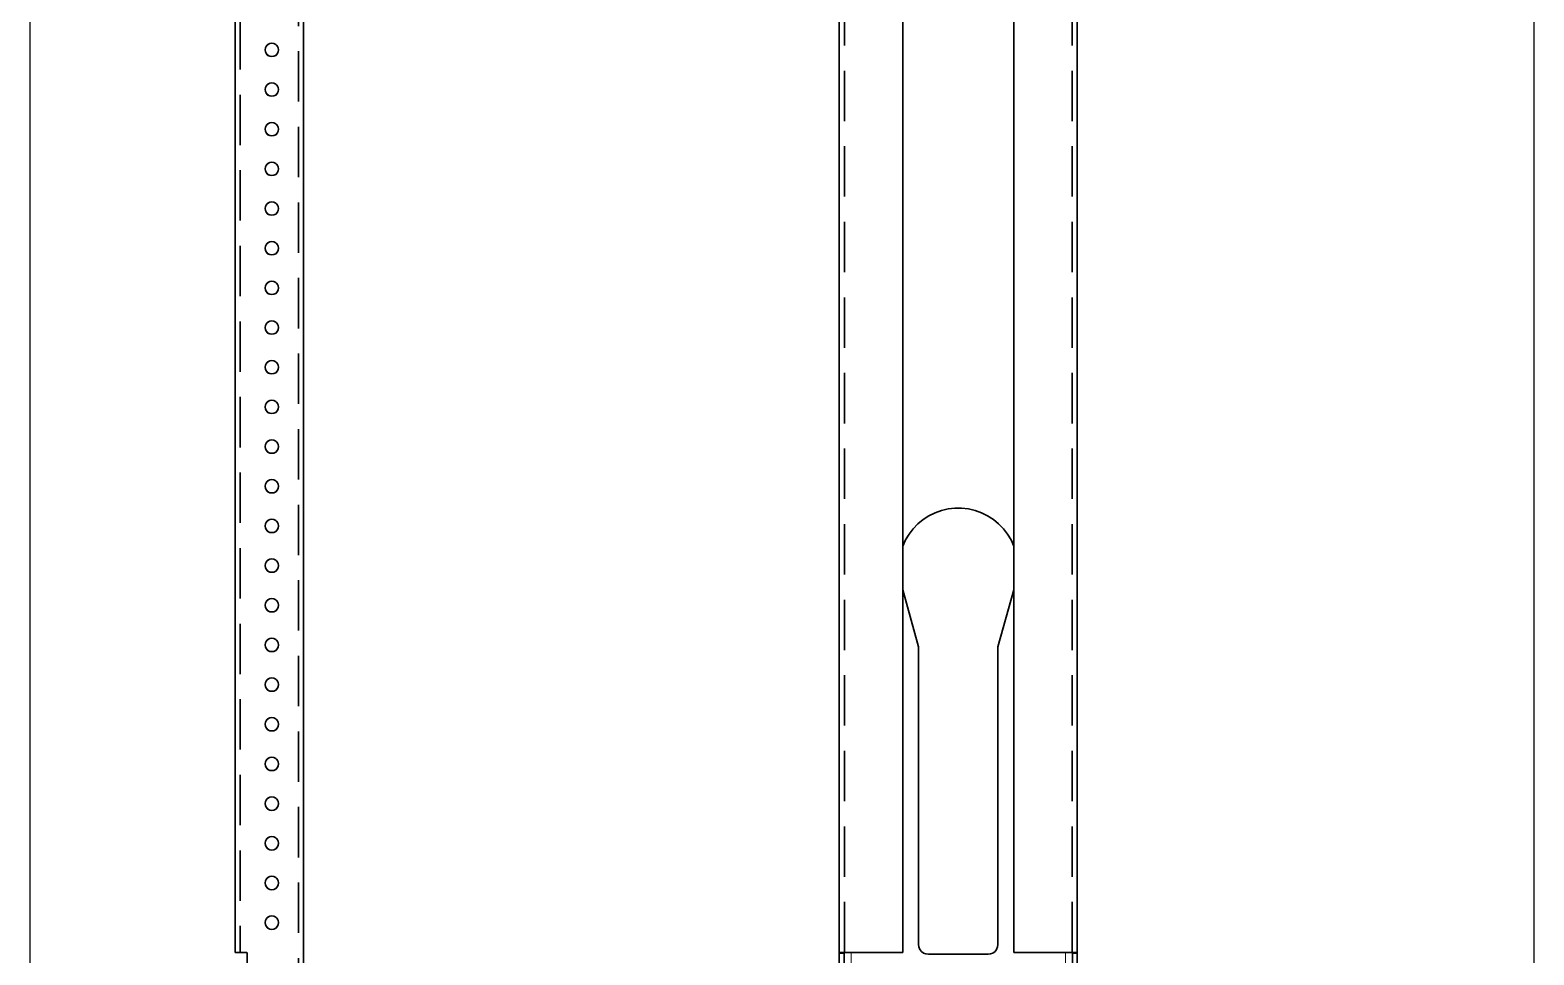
# Model space of a CAD drawing. Extents: x -442114 to -441356, y 420528 to 426243.
# Drawn here: x -442114 to -441356, y 420960 to 421426 of the extents above; entities that cross this region are included whole.
import ezdxf

# ---------------------------------------------------------------- set-up
doc = ezdxf.new("R2010")
doc.units = 0
doc.linetypes.add('DASHEDX2', pattern=[38.1, 25.4, -12.7])
doc.layers.add('GORUNEN', color=7, linetype='Continuous', lineweight=35)
doc.layers.add('TEGET', color=8, linetype='Continuous', lineweight=18)

# ---------------------------------------------------------------- blocks, each defined once
blk = doc.blocks.new('RTEEEEW')
at = {"layer": 'GORUNEN', "color": 3}
for points in [[(-441706.17, 423145.81), (-441706.17, 420960.31)], [(-441674.17, 423145.81), (-441674.17, 420960.81)], [(-441618.17, 420960.81), (-441618.17, 423145.81)], [(-441586.17, 420960.31), (-441586.17, 423145.81)], [(-441674.17, 421165.58), (-441672.75, 421168.71), (-441670.99, 421171.66), (-441668.9, 421174.39), (-441666.51, 421176.86), (-441663.85, 421179.04), (-441660.97, 421180.9), (-441657.88, 421182.42), (-441654.65, 421183.58), (-441651.3, 421184.36), (-441647.89, 421184.76), (-441644.45, 421184.76), (-441641.03, 421184.36), (-441637.69, 421183.58), (-441634.45, 421182.42), (-441631.37, 421180.9), (-441628.48, 421179.04), (-441625.83, 421176.86), (-441623.44, 421174.39), (-441621.35, 421171.66), (-441619.58, 421168.71), (-441618.17, 421165.58)], [(-441666.17, 421114.81), (-441674.17, 421143.53)], [(-441618.17, 421143.53), (-441626.17, 421114.81)], [(-441666.17, 420964.81), (-441666.17, 421114.81)], [(-441626.17, 420964.81), (-441626.17, 421114.81)], [(-441661.17, 420959.81), (-441662.46, 420959.98), (-441663.67, 420960.48), (-441664.7, 420961.27), (-441665.5, 420962.31), (-441666, 420963.51), (-441666.17, 420964.81)], [(-441626.17, 420964.81), (-441626.34, 420963.51), (-441626.84, 420962.31), (-441627.63, 420961.27), (-441628.67, 420960.48), (-441629.87, 420959.98), (-441631.17, 420959.81)], [(-441706.17, 420960.31), (-441706.17, 420960.66), (-441706.15, 420960.81)], [(-441706.17, 420960.31), (-441706.17, 420960.52)], [(-441706.17, 420665.81), (-441706.17, 420960.31)], [(-441700.17, 420960.81), (-441700.8, 420960.81), (-441701.43, 420960.81), (-441702.05, 420960.81), (-441702.64, 420960.81), (-441703.21, 420960.81), (-441703.74, 420960.81), (-441704.23, 420960.81), (-441704.68, 420960.81), (-441705.07, 420960.81), (-441705.41, 420960.81), (-441705.69, 420960.81), (-441705.91, 420960.81), (-441706.06, 420960.81), (-441706.15, 420960.81)], [(-441703.67, 420960.31), (-441703.67, 420960.66), (-441703.66, 420960.81)], [(-441703.67, 420960.52), (-441703.67, 420960.31)], [(-441703.67, 420960.31), (-441703.67, 420960.52)], [(-441703.67, 420665.81), (-441703.67, 420960.31)], [(-441674.17, 420960.81), (-441700.17, 420960.81)], [(-441631.17, 420959.81), (-441661.17, 420959.81)], [(-441592.17, 420960.81), (-441618.17, 420960.81)], [(-441586.19, 420960.81), (-441586.28, 420960.81), (-441586.43, 420960.81), (-441586.65, 420960.81), (-441586.93, 420960.81), (-441587.27, 420960.81), (-441587.66, 420960.81), (-441588.11, 420960.81), (-441588.6, 420960.81), (-441589.13, 420960.81), (-441589.69, 420960.81), (-441590.29, 420960.81), (-441590.9, 420960.81), (-441591.53, 420960.81), (-441592.17, 420960.81)], [(-441588.67, 420960.31), (-441588.67, 420960.66), (-441588.68, 420960.81)], [(-441588.67, 420960.52), (-441588.67, 420960.31)], [(-441588.67, 420960.31), (-441588.67, 420960.52)], [(-441588.67, 420960.31), (-441588.67, 420665.81)], [(-441586.17, 420960.31), (-441586.17, 420960.66), (-441586.19, 420960.81)], [(-441586.17, 420960.52), (-441586.17, 420960.31)], [(-441586.17, 420960.31), (-441586.17, 420665.81)]]:
    blk.add_lwpolyline(points, dxfattribs=at)
at = {"layer": 'GORUNEN', "color": 3, "linetype": 'DASHEDX2'}
for points in [[(-441703.57, 420960.81), (-441703.57, 423145.81)], [(-441588.76, 420960.81), (-441588.76, 423145.81)]]:
    blk.add_lwpolyline(points, dxfattribs=at)
at = {"layer": 'TEGET', "color": 3}
for points in [[(-441706.17, 420960.31), (-441703.67, 420960.31)], [(-441700.17, 420960.81), (-441700.17, 420665.81)], [(-441592.17, 420665.81), (-441592.17, 420960.81)], [(-441586.17, 420960.31), (-441588.67, 420960.31)]]:
    blk.add_lwpolyline(points, dxfattribs=at)
blk = doc.blocks.new('FRAR')
at = {"layer": 'GORUNEN', "color": 3}
for points in [[(-441374.82, 423145.81), (-441374.82, 420960.81)], [(-441340.32, 420665.81), (-441340.32, 423145.81)], [(-441356.32, 421419.21), (-441357.37, 421419.04), (-441358.32, 421418.56), (-441359.07, 421417.8), (-441359.55, 421416.86), (-441359.72, 421415.81)], [(-441359.22, 421417.57), (-441358.72, 421418.21), (-441358.09, 421418.71)], [(-441352.92, 421415.81), (-441353.09, 421416.86), (-441353.57, 421417.8), (-441354.32, 421418.56), (-441355.27, 421419.04), (-441356.32, 421419.21)], [(-441354.55, 421418.71), (-441353.92, 421418.21), (-441353.42, 421417.57)], [(-441359.72, 421415.81), (-441359.55, 421414.75), (-441359.07, 421413.81), (-441358.32, 421413.05), (-441357.37, 421412.57), (-441356.32, 421412.41)], [(-441358.09, 421412.9), (-441358.72, 421413.4), (-441359.22, 421414.04)], [(-441356.32, 421412.41), (-441355.27, 421412.57), (-441354.32, 421413.05), (-441353.57, 421413.81), (-441353.09, 421414.75), (-441352.92, 421415.81)], [(-441353.42, 421414.04), (-441353.92, 421413.4), (-441354.55, 421412.9)], [(-441356.32, 421399.21), (-441357.37, 421399.04), (-441358.32, 421398.56), (-441359.07, 421397.8), (-441359.55, 421396.86), (-441359.72, 421395.81)], [(-441359.72, 421395.81), (-441359.55, 421394.75), (-441359.07, 421393.81), (-441358.32, 421393.05), (-441357.37, 421392.57), (-441356.32, 421392.41)], [(-441359.22, 421397.57), (-441358.72, 421398.21), (-441358.09, 421398.71)], [(-441352.92, 421395.81), (-441353.09, 421396.86), (-441353.57, 421397.8), (-441354.32, 421398.56), (-441355.27, 421399.04), (-441356.32, 421399.21)], [(-441356.32, 421392.41), (-441355.27, 421392.57), (-441354.32, 421393.05), (-441353.57, 421393.81), (-441353.09, 421394.75), (-441352.92, 421395.81)], [(-441354.55, 421398.71), (-441353.92, 421398.21), (-441353.42, 421397.57)], [(-441358.09, 421392.9), (-441358.72, 421393.4), (-441359.22, 421394.04)], [(-441353.42, 421394.04), (-441353.92, 421393.4), (-441354.55, 421392.9)], [(-441356.32, 421379.21), (-441357.37, 421379.04), (-441358.32, 421378.56), (-441359.07, 421377.8), (-441359.55, 421376.86), (-441359.72, 421375.81)], [(-441359.72, 421375.81), (-441359.55, 421374.75), (-441359.07, 421373.81), (-441358.32, 421373.05), (-441357.37, 421372.57), (-441356.32, 421372.41)], [(-441359.22, 421377.57), (-441358.72, 421378.21), (-441358.09, 421378.71)], [(-441358.09, 421372.9), (-441358.72, 421373.4), (-441359.22, 421374.04)], [(-441352.92, 421375.81), (-441353.09, 421376.86), (-441353.57, 421377.8), (-441354.32, 421378.56), (-441355.27, 421379.04), (-441356.32, 421379.21)], [(-441356.32, 421372.41), (-441355.27, 421372.57), (-441354.32, 421373.05), (-441353.57, 421373.81), (-441353.09, 421374.75), (-441352.92, 421375.81)], [(-441354.55, 421378.71), (-441353.92, 421378.21), (-441353.42, 421377.57)], [(-441353.42, 421374.04), (-441353.92, 421373.4), (-441354.55, 421372.9)], [(-441356.32, 421359.21), (-441357.37, 421359.04), (-441358.32, 421358.56), (-441359.07, 421357.8), (-441359.55, 421356.86), (-441359.72, 421355.81)], [(-441359.22, 421357.57), (-441358.72, 421358.21), (-441358.09, 421358.71)], [(-441352.92, 421355.81), (-441353.09, 421356.86), (-441353.57, 421357.8), (-441354.32, 421358.56), (-441355.27, 421359.04), (-441356.32, 421359.21)], [(-441354.55, 421358.71), (-441353.92, 421358.21), (-441353.42, 421357.57)], [(-441359.72, 421355.81), (-441359.55, 421354.75), (-441359.07, 421353.81), (-441358.32, 421353.05), (-441357.37, 421352.57), (-441356.32, 421352.41)], [(-441358.09, 421352.9), (-441358.72, 421353.4), (-441359.22, 421354.04)], [(-441356.32, 421352.41), (-441355.27, 421352.57), (-441354.32, 421353.05), (-441353.57, 421353.81), (-441353.09, 421354.75), (-441352.92, 421355.81)], [(-441353.42, 421354.04), (-441353.92, 421353.4), (-441354.55, 421352.9)], [(-441356.32, 421339.21), (-441357.37, 421339.04), (-441358.32, 421338.56), (-441359.07, 421337.8), (-441359.55, 421336.86), (-441359.72, 421335.81)], [(-441359.72, 421335.81), (-441359.55, 421334.75), (-441359.07, 421333.81), (-441358.32, 421333.05), (-441357.37, 421332.57), (-441356.32, 421332.41)], [(-441359.22, 421337.57), (-441358.72, 421338.21), (-441358.09, 421338.71)], [(-441358.09, 421332.9), (-441358.72, 421333.4), (-441359.22, 421334.04)], [(-441352.92, 421335.81), (-441353.09, 421336.86), (-441353.57, 421337.8), (-441354.32, 421338.56), (-441355.27, 421339.04), (-441356.32, 421339.21)], [(-441356.32, 421332.41), (-441355.27, 421332.57), (-441354.32, 421333.05), (-441353.57, 421333.81), (-441353.09, 421334.75), (-441352.92, 421335.81)], [(-441354.55, 421338.71), (-441353.92, 421338.21), (-441353.42, 421337.57)], [(-441353.42, 421334.04), (-441353.92, 421333.4), (-441354.55, 421332.9)], [(-441356.32, 421319.21), (-441357.37, 421319.04), (-441358.32, 421318.56), (-441359.07, 421317.8), (-441359.55, 421316.86), (-441359.72, 421315.81)], [(-441352.92, 421315.81), (-441353.09, 421316.86), (-441353.57, 421317.8), (-441354.32, 421318.56), (-441355.27, 421319.04), (-441356.32, 421319.21)], [(-441359.72, 421315.81), (-441359.55, 421314.75), (-441359.07, 421313.81), (-441358.32, 421313.05), (-441357.37, 421312.57), (-441356.32, 421312.41)], [(-441359.22, 421317.57), (-441358.72, 421318.21), (-441358.09, 421318.71)], [(-441358.09, 421312.9), (-441358.72, 421313.4), (-441359.22, 421314.04)], [(-441356.32, 421312.41), (-441355.27, 421312.57), (-441354.32, 421313.05), (-441353.57, 421313.81), (-441353.09, 421314.75), (-441352.92, 421315.81)], [(-441354.55, 421318.71), (-441353.92, 421318.21), (-441353.42, 421317.57)], [(-441353.42, 421314.04), (-441353.92, 421313.4), (-441354.55, 421312.9)], [(-441356.32, 421299.21), (-441357.37, 421299.04), (-441358.32, 421298.56), (-441359.07, 421297.8), (-441359.55, 421296.86), (-441359.72, 421295.81)], [(-441359.22, 421297.57), (-441358.72, 421298.21), (-441358.09, 421298.71)], [(-441352.92, 421295.81), (-441353.09, 421296.86), (-441353.57, 421297.8), (-441354.32, 421298.56), (-441355.27, 421299.04), (-441356.32, 421299.21)], [(-441354.55, 421298.71), (-441353.92, 421298.21), (-441353.42, 421297.57)], [(-441359.72, 421295.81), (-441359.55, 421294.75), (-441359.07, 421293.81), (-441358.32, 421293.05), (-441357.37, 421292.57), (-441356.32, 421292.41)], [(-441358.09, 421292.9), (-441358.72, 421293.4), (-441359.22, 421294.04)], [(-441356.32, 421292.41), (-441355.27, 421292.57), (-441354.32, 421293.05), (-441353.57, 421293.81), (-441353.09, 421294.75), (-441352.92, 421295.81)], [(-441353.42, 421294.04), (-441353.92, 421293.4), (-441354.55, 421292.9)], [(-441356.32, 421279.21), (-441357.37, 421279.04), (-441358.32, 421278.56), (-441359.07, 421277.8), (-441359.55, 421276.86), (-441359.72, 421275.81)], [(-441359.72, 421275.81), (-441359.55, 421274.75), (-441359.07, 421273.81), (-441358.32, 421273.05), (-441357.37, 421272.57), (-441356.32, 421272.41)], [(-441359.22, 421277.57), (-441358.72, 421278.21), (-441358.09, 421278.71)], [(-441358.09, 421272.9), (-441358.72, 421273.4), (-441359.22, 421274.04)], [(-441352.92, 421275.81), (-441353.09, 421276.86), (-441353.57, 421277.8), (-441354.32, 421278.56), (-441355.27, 421279.04), (-441356.32, 421279.21)], [(-441356.32, 421272.41), (-441355.27, 421272.57), (-441354.32, 421273.05), (-441353.57, 421273.81), (-441353.09, 421274.75), (-441352.92, 421275.81)], [(-441354.55, 421278.71), (-441353.92, 421278.21), (-441353.42, 421277.57)], [(-441353.42, 421274.04), (-441353.92, 421273.4), (-441354.55, 421272.9)], [(-441356.32, 421259.21), (-441357.37, 421259.04), (-441358.32, 421258.56), (-441359.07, 421257.8), (-441359.55, 421256.86), (-441359.72, 421255.81)], [(-441359.22, 421257.57), (-441358.72, 421258.21), (-441358.09, 421258.71)], [(-441352.92, 421255.81), (-441353.09, 421256.86), (-441353.57, 421257.8), (-441354.32, 421258.56), (-441355.27, 421259.04), (-441356.32, 421259.21)], [(-441354.55, 421258.71), (-441353.92, 421258.21), (-441353.42, 421257.57)], [(-441359.72, 421255.81), (-441359.55, 421254.75), (-441359.07, 421253.81), (-441358.32, 421253.05), (-441357.37, 421252.57), (-441356.32, 421252.41)], [(-441358.09, 421252.9), (-441358.72, 421253.4), (-441359.22, 421254.04)], [(-441356.32, 421252.41), (-441355.27, 421252.57), (-441354.32, 421253.05), (-441353.57, 421253.81), (-441353.09, 421254.75), (-441352.92, 421255.81)], [(-441353.42, 421254.04), (-441353.92, 421253.4), (-441354.55, 421252.9)], [(-441356.32, 421239.21), (-441357.37, 421239.04), (-441358.32, 421238.56), (-441359.07, 421237.8), (-441359.55, 421236.86), (-441359.72, 421235.81)], [(-441359.72, 421235.81), (-441359.55, 421234.75), (-441359.07, 421233.81), (-441358.32, 421233.05), (-441357.37, 421232.57), (-441356.32, 421232.41)], [(-441359.22, 421237.57), (-441358.72, 421238.21), (-441358.09, 421238.71)], [(-441352.92, 421235.81), (-441353.09, 421236.86), (-441353.57, 421237.8), (-441354.32, 421238.56), (-441355.27, 421239.04), (-441356.32, 421239.21)], [(-441356.32, 421232.41), (-441355.27, 421232.57), (-441354.32, 421233.05), (-441353.57, 421233.81), (-441353.09, 421234.75), (-441352.92, 421235.81)], [(-441354.55, 421238.71), (-441353.92, 421238.21), (-441353.42, 421237.57)], [(-441358.09, 421232.9), (-441358.72, 421233.4), (-441359.22, 421234.04)], [(-441353.42, 421234.04), (-441353.92, 421233.4), (-441354.55, 421232.9)], [(-441356.32, 421219.21), (-441357.37, 421219.04), (-441358.32, 421218.56), (-441359.07, 421217.8), (-441359.55, 421216.86), (-441359.72, 421215.81)], [(-441359.72, 421215.81), (-441359.55, 421214.75), (-441359.07, 421213.81), (-441358.32, 421213.05), (-441357.37, 421212.57), (-441356.32, 421212.41)], [(-441359.22, 421217.57), (-441358.72, 421218.21), (-441358.09, 421218.71)], [(-441358.09, 421212.9), (-441358.72, 421213.4), (-441359.22, 421214.04)], [(-441352.92, 421215.81), (-441353.09, 421216.86), (-441353.57, 421217.8), (-441354.32, 421218.56), (-441355.27, 421219.04), (-441356.32, 421219.21)], [(-441356.32, 421212.41), (-441355.27, 421212.57), (-441354.32, 421213.05), (-441353.57, 421213.81), (-441353.09, 421214.75), (-441352.92, 421215.81)], [(-441354.55, 421218.71), (-441353.92, 421218.21), (-441353.42, 421217.57)], [(-441353.42, 421214.04), (-441353.92, 421213.4), (-441354.55, 421212.9)], [(-441356.32, 421199.21), (-441357.37, 421199.04), (-441358.32, 421198.56), (-441359.07, 421197.8), (-441359.55, 421196.86), (-441359.72, 421195.81)], [(-441359.22, 421197.57), (-441358.72, 421198.21), (-441358.09, 421198.71)], [(-441352.92, 421195.81), (-441353.09, 421196.86), (-441353.57, 421197.8), (-441354.32, 421198.56), (-441355.27, 421199.04), (-441356.32, 421199.21)], [(-441354.55, 421198.71), (-441353.92, 421198.21), (-441353.42, 421197.57)], [(-441359.72, 421195.81), (-441359.55, 421194.75), (-441359.07, 421193.81), (-441358.32, 421193.05), (-441357.37, 421192.57), (-441356.32, 421192.41)], [(-441358.09, 421192.9), (-441358.72, 421193.4), (-441359.22, 421194.04)], [(-441356.32, 421192.41), (-441355.27, 421192.57), (-441354.32, 421193.05), (-441353.57, 421193.81), (-441353.09, 421194.75), (-441352.92, 421195.81)], [(-441353.42, 421194.04), (-441353.92, 421193.4), (-441354.55, 421192.9)], [(-441356.32, 421179.21), (-441357.37, 421179.04), (-441358.32, 421178.56), (-441359.07, 421177.8), (-441359.55, 421176.86), (-441359.72, 421175.81)], [(-441359.72, 421175.81), (-441359.55, 421174.75), (-441359.07, 421173.81), (-441358.32, 421173.05), (-441357.37, 421172.57), (-441356.32, 421172.41)], [(-441359.22, 421177.57), (-441358.72, 421178.21), (-441358.09, 421178.71)], [(-441352.92, 421175.81), (-441353.09, 421176.86), (-441353.57, 421177.8), (-441354.32, 421178.56), (-441355.27, 421179.04), (-441356.32, 421179.21)], [(-441356.32, 421172.41), (-441355.27, 421172.57), (-441354.32, 421173.05), (-441353.57, 421173.81), (-441353.09, 421174.75), (-441352.92, 421175.81)], [(-441354.55, 421178.71), (-441353.92, 421178.21), (-441353.42, 421177.57)], [(-441358.09, 421172.9), (-441358.72, 421173.4), (-441359.22, 421174.04)], [(-441353.42, 421174.04), (-441353.92, 421173.4), (-441354.55, 421172.9)], [(-441356.32, 421159.21), (-441357.37, 421159.04), (-441358.32, 421158.56), (-441359.07, 421157.8), (-441359.55, 421156.86), (-441359.72, 421155.81)], [(-441359.72, 421155.81), (-441359.55, 421154.75), (-441359.07, 421153.81), (-441358.32, 421153.05), (-441357.37, 421152.57), (-441356.32, 421152.41)], [(-441359.22, 421157.57), (-441358.72, 421158.21), (-441358.09, 421158.71)], [(-441358.09, 421152.9), (-441358.72, 421153.4), (-441359.22, 421154.04)], [(-441352.92, 421155.81), (-441353.09, 421156.86), (-441353.57, 421157.8), (-441354.32, 421158.56), (-441355.27, 421159.04), (-441356.32, 421159.21)], [(-441356.32, 421152.41), (-441355.27, 421152.57), (-441354.32, 421153.05), (-441353.57, 421153.81), (-441353.09, 421154.75), (-441352.92, 421155.81)], [(-441354.55, 421158.71), (-441353.92, 421158.21), (-441353.42, 421157.57)], [(-441353.42, 421154.04), (-441353.92, 421153.4), (-441354.55, 421152.9)], [(-441356.32, 421139.21), (-441357.37, 421139.04), (-441358.32, 421138.56), (-441359.07, 421137.8), (-441359.55, 421136.86), (-441359.72, 421135.81)], [(-441359.22, 421137.57), (-441358.72, 421138.21), (-441358.09, 421138.71)], [(-441352.92, 421135.81), (-441353.09, 421136.86), (-441353.57, 421137.8), (-441354.32, 421138.56), (-441355.27, 421139.04), (-441356.32, 421139.21)], [(-441354.55, 421138.71), (-441353.92, 421138.21), (-441353.42, 421137.57)], [(-441359.72, 421135.81), (-441359.55, 421134.75), (-441359.07, 421133.81), (-441358.32, 421133.05), (-441357.37, 421132.57), (-441356.32, 421132.41)], [(-441358.09, 421132.9), (-441358.72, 421133.4), (-441359.22, 421134.04)], [(-441356.32, 421132.41), (-441355.27, 421132.57), (-441354.32, 421133.05), (-441353.57, 421133.81), (-441353.09, 421134.75), (-441352.92, 421135.81)], [(-441353.42, 421134.04), (-441353.92, 421133.4), (-441354.55, 421132.9)], [(-441356.32, 421119.21), (-441357.37, 421119.04), (-441358.32, 421118.56), (-441359.07, 421117.8), (-441359.55, 421116.86), (-441359.72, 421115.81)], [(-441359.72, 421115.81), (-441359.55, 421114.75), (-441359.07, 421113.81), (-441358.32, 421113.05), (-441357.37, 421112.57), (-441356.32, 421112.41)], [(-441359.22, 421117.57), (-441358.72, 421118.21), (-441358.09, 421118.71)], [(-441352.92, 421115.81), (-441353.09, 421116.86), (-441353.57, 421117.8), (-441354.32, 421118.56), (-441355.27, 421119.04), (-441356.32, 421119.21)], [(-441356.32, 421112.41), (-441355.27, 421112.57), (-441354.32, 421113.05), (-441353.57, 421113.81), (-441353.09, 421114.75), (-441352.92, 421115.81)], [(-441354.55, 421118.71), (-441353.92, 421118.21), (-441353.42, 421117.57)], [(-441358.09, 421112.9), (-441358.72, 421113.4), (-441359.22, 421114.04)], [(-441353.42, 421114.04), (-441353.92, 421113.4), (-441354.55, 421112.9)], [(-441356.32, 421099.21), (-441357.37, 421099.04), (-441358.32, 421098.56), (-441359.07, 421097.8), (-441359.55, 421096.86), (-441359.72, 421095.81)], [(-441352.92, 421095.81), (-441353.09, 421096.86), (-441353.57, 421097.8), (-441354.32, 421098.56), (-441355.27, 421099.04), (-441356.32, 421099.21)], [(-441359.72, 421095.81), (-441359.55, 421094.75), (-441359.07, 421093.81), (-441358.32, 421093.05), (-441357.37, 421092.57), (-441356.32, 421092.41)], [(-441359.22, 421097.57), (-441358.72, 421098.21), (-441358.09, 421098.71)], [(-441358.09, 421092.9), (-441358.72, 421093.4), (-441359.22, 421094.04)], [(-441356.32, 421092.41), (-441355.27, 421092.57), (-441354.32, 421093.05), (-441353.57, 421093.81), (-441353.09, 421094.75), (-441352.92, 421095.81)], [(-441354.55, 421098.71), (-441353.92, 421098.21), (-441353.42, 421097.57)], [(-441353.42, 421094.04), (-441353.92, 421093.4), (-441354.55, 421092.9)], [(-441356.32, 421079.21), (-441357.37, 421079.04), (-441358.32, 421078.56), (-441359.07, 421077.8), (-441359.55, 421076.86), (-441359.72, 421075.81)], [(-441359.22, 421077.57), (-441358.72, 421078.21), (-441358.09, 421078.71)], [(-441352.92, 421075.81), (-441353.09, 421076.86), (-441353.57, 421077.8), (-441354.32, 421078.56), (-441355.27, 421079.04), (-441356.32, 421079.21)], [(-441354.55, 421078.71), (-441353.92, 421078.21), (-441353.42, 421077.57)], [(-441359.72, 421075.81), (-441359.55, 421074.75), (-441359.07, 421073.81), (-441358.32, 421073.05), (-441357.37, 421072.57), (-441356.32, 421072.41)], [(-441358.09, 421072.9), (-441358.72, 421073.4), (-441359.22, 421074.04)], [(-441356.32, 421072.41), (-441355.27, 421072.57), (-441354.32, 421073.05), (-441353.57, 421073.81), (-441353.09, 421074.75), (-441352.92, 421075.81)], [(-441353.42, 421074.04), (-441353.92, 421073.4), (-441354.55, 421072.9)], [(-441356.32, 421059.21), (-441357.37, 421059.04), (-441358.32, 421058.56), (-441359.07, 421057.8), (-441359.55, 421056.86), (-441359.72, 421055.81)], [(-441359.72, 421055.81), (-441359.55, 421054.75), (-441359.07, 421053.81), (-441358.32, 421053.05), (-441357.37, 421052.57), (-441356.32, 421052.41)], [(-441359.22, 421057.57), (-441358.72, 421058.21), (-441358.09, 421058.71)], [(-441358.09, 421052.9), (-441358.72, 421053.4), (-441359.22, 421054.04)], [(-441352.92, 421055.81), (-441353.09, 421056.86), (-441353.57, 421057.8), (-441354.32, 421058.56), (-441355.27, 421059.04), (-441356.32, 421059.21)], [(-441356.32, 421052.41), (-441355.27, 421052.57), (-441354.32, 421053.05), (-441353.57, 421053.81), (-441353.09, 421054.75), (-441352.92, 421055.81)], [(-441354.55, 421058.71), (-441353.92, 421058.21), (-441353.42, 421057.57)], [(-441353.42, 421054.04), (-441353.92, 421053.4), (-441354.55, 421052.9)], [(-441356.32, 421039.21), (-441357.37, 421039.04), (-441358.32, 421038.56), (-441359.07, 421037.8), (-441359.55, 421036.86), (-441359.72, 421035.81)], [(-441359.22, 421037.57), (-441358.72, 421038.21), (-441358.09, 421038.71)], [(-441352.92, 421035.81), (-441353.09, 421036.86), (-441353.57, 421037.8), (-441354.32, 421038.56), (-441355.27, 421039.04), (-441356.32, 421039.21)], [(-441354.55, 421038.71), (-441353.92, 421038.21), (-441353.42, 421037.57)], [(-441359.72, 421035.81), (-441359.55, 421034.75), (-441359.07, 421033.81), (-441358.32, 421033.05), (-441357.37, 421032.57), (-441356.32, 421032.41)], [(-441358.09, 421032.9), (-441358.72, 421033.4), (-441359.22, 421034.04)], [(-441356.32, 421032.41), (-441355.27, 421032.57), (-441354.32, 421033.05), (-441353.57, 421033.81), (-441353.09, 421034.75), (-441352.92, 421035.81)], [(-441353.42, 421034.04), (-441353.92, 421033.4), (-441354.55, 421032.9)], [(-441356.32, 421019.21), (-441357.37, 421019.04), (-441358.32, 421018.56), (-441359.07, 421017.8), (-441359.55, 421016.86), (-441359.72, 421015.81)], [(-441359.72, 421015.81), (-441359.55, 421014.75), (-441359.07, 421013.81), (-441358.32, 421013.05), (-441357.37, 421012.57), (-441356.32, 421012.41)], [(-441359.22, 421017.57), (-441358.72, 421018.21), (-441358.09, 421018.71)], [(-441352.92, 421015.81), (-441353.09, 421016.86), (-441353.57, 421017.8), (-441354.32, 421018.56), (-441355.27, 421019.04), (-441356.32, 421019.21)], [(-441356.32, 421012.41), (-441355.27, 421012.57), (-441354.32, 421013.05), (-441353.57, 421013.81), (-441353.09, 421014.75), (-441352.92, 421015.81)], [(-441354.55, 421018.71), (-441353.92, 421018.21), (-441353.42, 421017.57)], [(-441358.09, 421012.9), (-441358.72, 421013.4), (-441359.22, 421014.04)], [(-441353.42, 421014.04), (-441353.92, 421013.4), (-441354.55, 421012.9)], [(-441356.32, 420999.21), (-441357.37, 420999.04), (-441358.32, 420998.56), (-441359.07, 420997.8), (-441359.55, 420996.86), (-441359.72, 420995.81)], [(-441359.72, 420995.81), (-441359.55, 420994.75), (-441359.07, 420993.81), (-441358.32, 420993.05), (-441357.37, 420992.57), (-441356.32, 420992.41)], [(-441359.22, 420997.57), (-441358.72, 420998.21), (-441358.09, 420998.71)], [(-441358.09, 420992.9), (-441358.72, 420993.4), (-441359.22, 420994.04)], [(-441352.92, 420995.81), (-441353.09, 420996.86), (-441353.57, 420997.8), (-441354.32, 420998.56), (-441355.27, 420999.04), (-441356.32, 420999.21)], [(-441356.32, 420992.41), (-441355.27, 420992.57), (-441354.32, 420993.05), (-441353.57, 420993.81), (-441353.09, 420994.75), (-441352.92, 420995.81)], [(-441354.55, 420998.71), (-441353.92, 420998.21), (-441353.42, 420997.57)], [(-441353.42, 420994.04), (-441353.92, 420993.4), (-441354.55, 420992.9)], [(-441356.32, 420979.21), (-441357.37, 420979.04), (-441358.32, 420978.56), (-441359.07, 420977.8), (-441359.55, 420976.86), (-441359.72, 420975.81)], [(-441359.22, 420977.57), (-441358.72, 420978.21), (-441358.09, 420978.71)], [(-441352.92, 420975.81), (-441353.09, 420976.86), (-441353.57, 420977.8), (-441354.32, 420978.56), (-441355.27, 420979.04), (-441356.32, 420979.21)], [(-441354.55, 420978.71), (-441353.92, 420978.21), (-441353.42, 420977.57)], [(-441359.72, 420975.81), (-441359.55, 420974.75), (-441359.07, 420973.81), (-441358.32, 420973.05), (-441357.37, 420972.57), (-441356.32, 420972.41)], [(-441358.09, 420972.9), (-441358.72, 420973.4), (-441359.22, 420974.04)], [(-441356.32, 420972.41), (-441355.27, 420972.57), (-441354.32, 420973.05), (-441353.57, 420973.81), (-441353.09, 420974.75), (-441352.92, 420975.81)], [(-441353.42, 420974.04), (-441353.92, 420973.4), (-441354.55, 420972.9)], [(-441369.32, 420960.81), (-441369.95, 420960.81), (-441370.57, 420960.81), (-441371.17, 420960.81), (-441371.74, 420960.81), (-441372.28, 420960.81), (-441372.78, 420960.81), (-441373.24, 420960.81), (-441373.64, 420960.81), (-441373.99, 420960.81), (-441374.29, 420960.81), (-441374.52, 420960.81), (-441374.68, 420960.81), (-441374.79, 420960.81), (-441374.82, 420960.81)], [(-441368.82, 420960.31), (-441368.97, 420960.66), (-441369.32, 420960.81)], [(-441368.82, 420960.31), (-441368.97, 420960.66), (-441369.32, 420960.81)], [(-441368.82, 420960.31), (-441368.82, 420665.81)]]:
    blk.add_lwpolyline(points, dxfattribs=at)
at = {"layer": 'GORUNEN', "color": 3, "linetype": 'DASHEDX2'}
for points in [[(-441372.32, 423145.81), (-441372.32, 420960.81)], [(-441342.82, 420665.81), (-441342.82, 423145.81)]]:
    blk.add_lwpolyline(points, dxfattribs=at)

msp = doc.modelspace()

# ---------------------------------------------------------------- linework, layer by layer
msp.add_lwpolyline([(-442113.95, 424094.38), (-441356.04, 424094.38), (-441356.04, 420528.11), (-442113.95, 420528.11)], close=True)

# ---------------------------------------------------------------- block references
for name, p in [('FRAR', (-635.78, 0)), ('RTEEEEW', (0, 0))]:
    msp.add_blockref(name, p)

doc.saveas('drawing.dxf')
